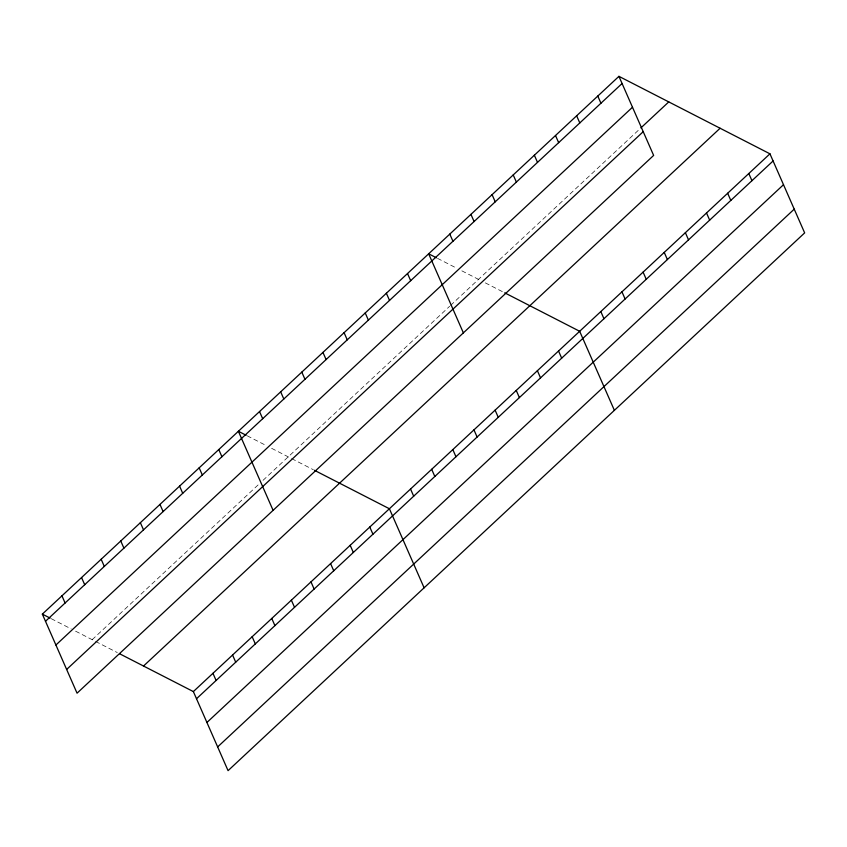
<?xml version="1.0" encoding="UTF-8"?>
<svg xmlns="http://www.w3.org/2000/svg" width="847" height="847" viewBox="0 0 847 847"><rect width="100%" height="100%" fill="white"/><g stroke="black" fill="none" stroke-linecap="round" stroke-linejoin="round"><path stroke-width="0.64" stroke-dasharray="4.24 3.18" d="M92.185 639.686L259.277 483.838M263.015 480.355L449.662 306.265M450.625 305.365L639.94 128.797M437.518 258.356L456.342 268.012M461.88 270.849L480.778 280.548M485.342 282.887L503.594 292.257M247.25 435.824L266.074 445.48M271.612 448.317L290.5 458.015M291.643 458.598L313.326 469.714M51.212 618.67L71.137 628.887M75.574 631.163L94.462 640.861M95.605 641.444L117.288 652.561"/><path stroke-width="1.27" d="M618.935 76.346L653.64 155.414L77.056 693.185L42.35 614.117L618.935 76.346L769.944 153.815L804.65 232.883L228.065 770.654L193.36 691.586L119.565 653.736M45.494 621.285L622.079 83.504M55.913 645.012L632.497 107.23M640.904 127.897L668.77 101.905M66.638 669.458L643.222 131.677M143.524 666.028L720.109 128.246M193.36 691.586L769.944 153.815M196.504 698.754L773.089 160.972M206.922 722.48L783.507 184.699M217.647 746.927L794.232 209.145M436.417 257.784L428.667 253.814L463.373 332.871M504.738 292.84L579.666 331.283L614.382 410.35M246.138 435.252L238.388 431.282L273.094 510.339M314.459 470.307L389.398 508.751L424.103 587.807M42.35 614.117L50.1 618.098M748.801 173.529L751.945 180.686M727.658 193.254L730.802 200.411M706.514 212.968L709.659 220.125M685.382 232.692L688.516 239.849M597.791 96.06L600.936 103.218M664.239 252.406L667.383 259.563M576.648 115.785L579.793 122.942M643.095 272.12L646.24 279.288M555.505 135.499L558.649 142.656M621.952 291.844L625.097 299.002M534.372 155.213L537.506 162.38M600.809 311.558L603.953 318.726M513.229 174.937L516.374 182.094M492.086 194.651L495.23 201.819M558.533 350.997L561.667 358.154M470.943 214.376L474.087 221.533M537.39 370.721L540.534 377.878M449.799 234.09L452.944 241.247M516.247 390.435L519.391 397.592M495.103 410.149L498.248 417.317M407.523 273.528L410.668 280.685M473.96 429.874L477.105 437.031M386.38 293.242L389.525 300.41M452.817 449.588L455.961 456.755M365.237 312.967L368.381 320.124M431.684 469.312L434.818 476.469M344.094 332.68L347.238 339.848M410.541 489.026L413.685 496.183M322.951 352.405L326.095 359.562M301.818 372.119L304.952 379.276M369.79 527.035L372.934 534.192M350.192 545.32L353.337 552.477M280.675 391.843L283.819 399.001M330.584 563.604L333.729 570.762M259.531 411.557L262.676 418.714M310.987 581.889L314.121 589.046M291.379 600.174L294.523 607.331M218.78 449.556L221.925 456.724M271.771 618.458L274.915 625.615M199.183 467.84L202.327 475.008M252.173 636.743L255.318 643.9M179.575 486.125L182.719 493.293M232.565 655.017L235.71 662.185M159.977 504.41L163.111 511.577M212.957 673.301L216.101 680.469M140.369 522.694L143.514 529.862M120.761 540.979L123.906 548.147M101.164 559.264L104.308 566.431M81.556 577.548L84.7 584.716M61.958 595.833L65.092 603"/></g></svg>
